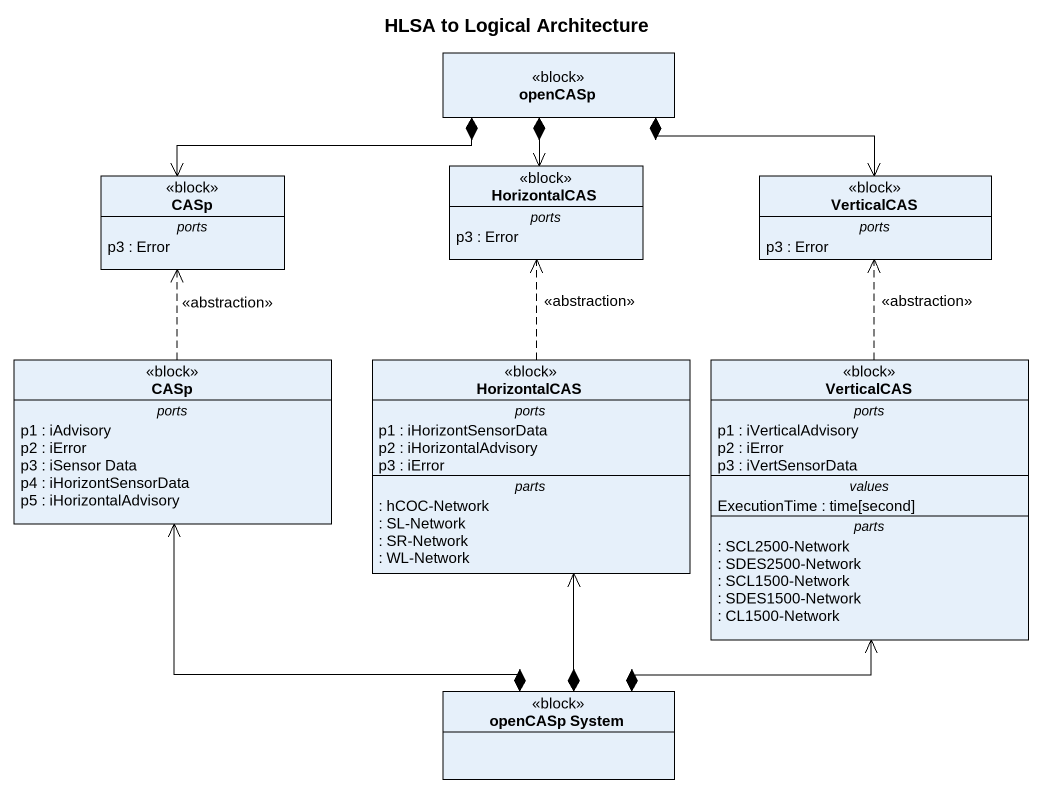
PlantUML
@startuml
title HLSA to Logical Architecture
hide circle
hide empty members
class openCASp <<block>>
class CASp <<block>> {
  -- ports --
  p3 : Error
}
class HorizontalCAS <<block>> {
  -- ports --
  p3 : Error
}
class VerticalCAS <<block>> {
  -- ports --
  p3 : Error
}
class "CASp" as CASp_2 <<block>> {
  -- ports --
  p1 : iAdvisory
  p2 : iError
  p3 : iSensor Data
  p4 : iHorizontSensorData
  p5 : iHorizontalAdvisory
}
class "HorizontalCAS" as HorizontalCAS_2 <<block>> {
  -- ports --
  p1 : iHorizontSensorData
  p2 : iHorizontalAdvisory
  p3 : iError
  -- parts --
  : hCOC-Network
  : SL-Network
  : SR-Network
  : WL-Network
}
class "VerticalCAS" as VerticalCAS_2 <<block>> {
  -- ports --
  p1 : iVerticalAdvisory
  p2 : iError
  p3 : iVertSensorData
  -- values --
  ExecutionTime : time[second]
  -- parts --
  : SCL2500-Network
  : SDES2500-Network
  : SCL1500-Network
  : SDES1500-Network
  : CL1500-Network
}
class "openCASp System" as openCASp_System <<block>>
openCASp *--> HorizontalCAS
openCASp *-right-> VerticalCAS
CASp <-right-* openCASp
CASp_2 .up.> CASp : <<abstraction>>
HorizontalCAS_2 .up.> HorizontalCAS : <<abstraction>>
VerticalCAS_2 .up.> VerticalCAS : <<abstraction>>
openCASp_System *-up-> CASp_2
openCASp_System *-up-> HorizontalCAS_2
openCASp_System *-up-> VerticalCAS_2
@enduml
